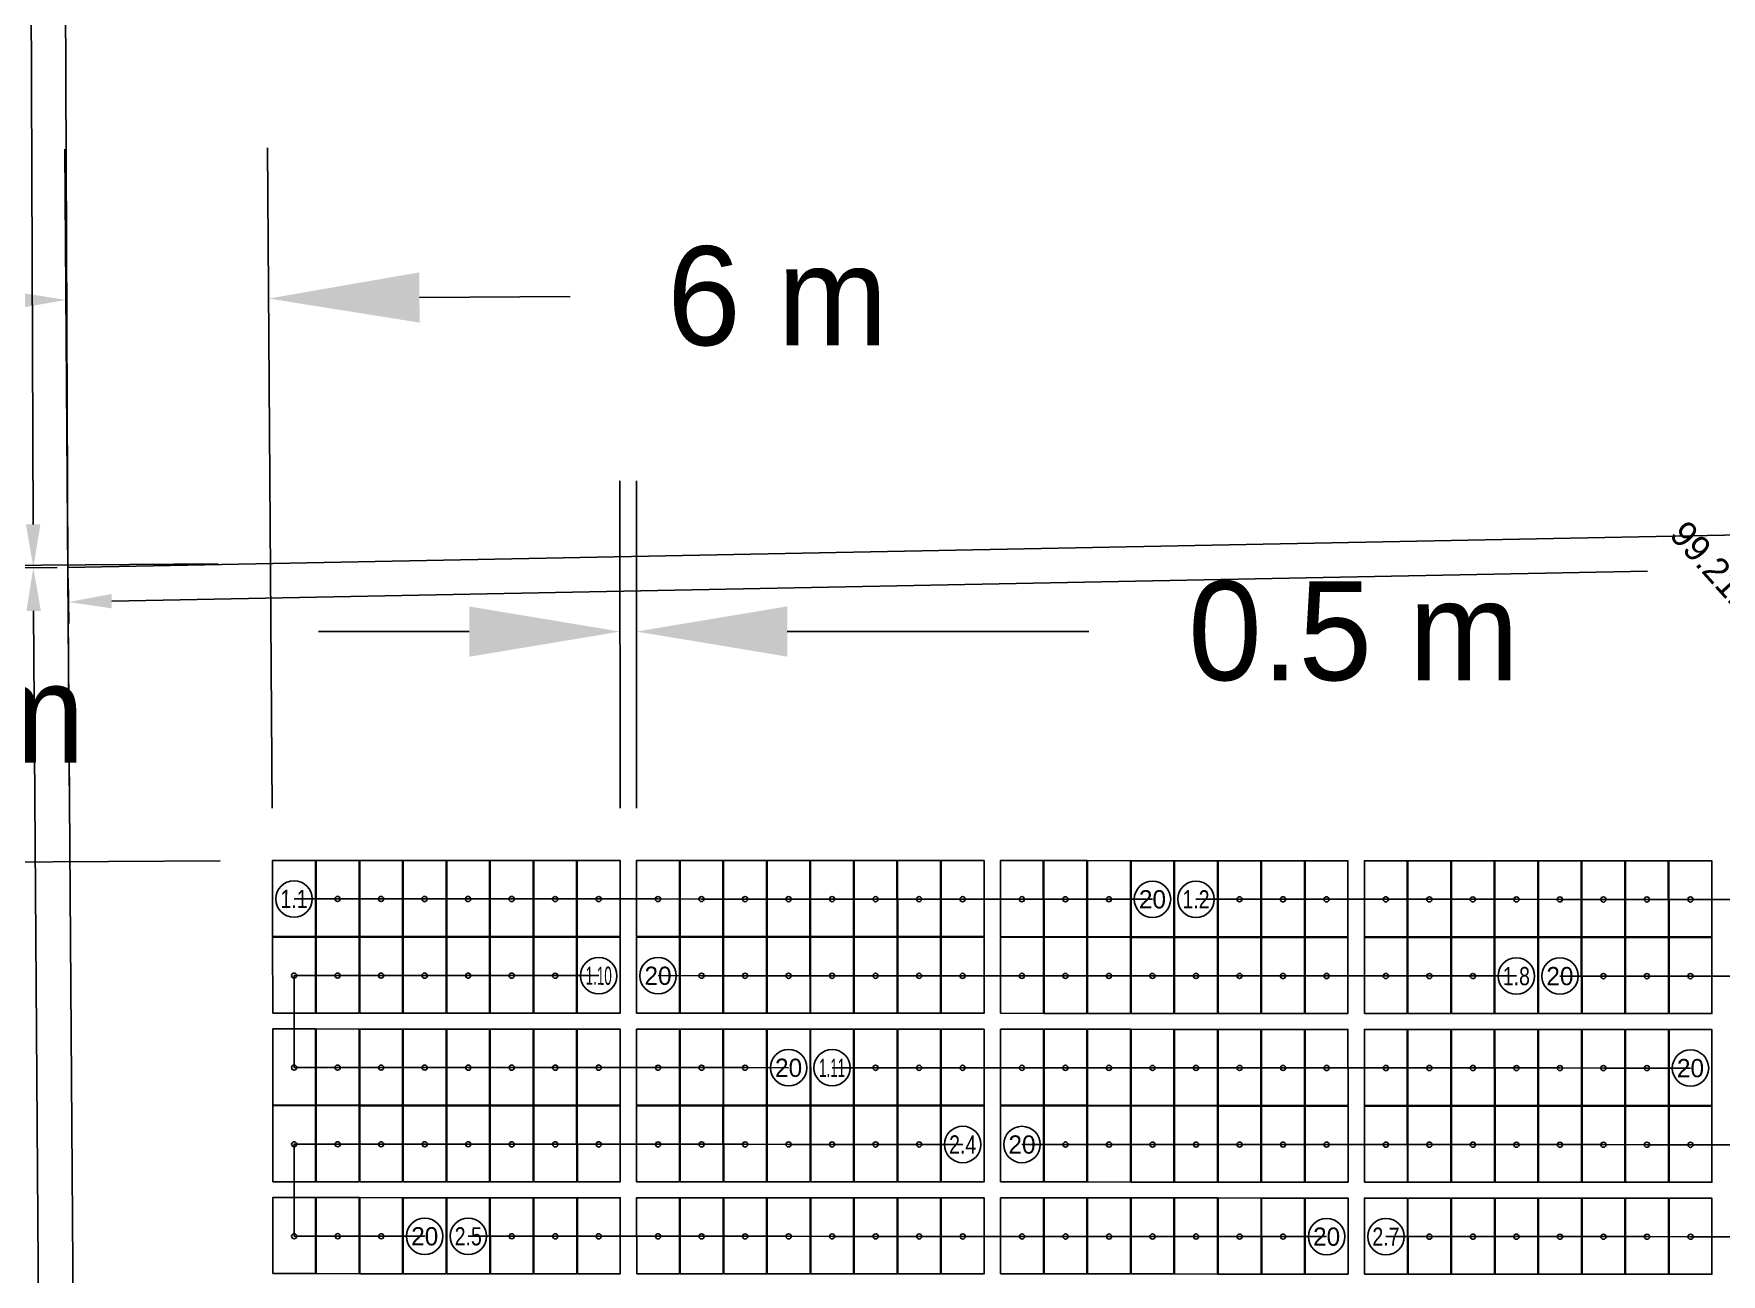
# Model space of a CAD drawing. Header units: millimetres. Extents: x 100467534408 to 100467536215, y 22466358354 to 22466358689.
# Drawn here: x 100467534464.1 to 100467534515.3, y 22466358558 to 22466358595.7 of the extents above; entities that cross this region are included whole.
import ezdxf
from ezdxf.enums import TextEntityAlignment as Align

# ---------------------------------------------------------------- set-up
doc = ezdxf.new("R2010")
doc.units = ezdxf.units.MM
doc.header["$LTSCALE"] = 25.4
doc.layers.get('Defpoints').update_dxf_attribs({"linetype": 'CONTINUOUS'})
for name, color, linetype, true_color in [('building', 7, 'CONTINUOUS', 0xffffff), ('component', 7, 'CONTINUOUS', 0xffffff), ('strings', 7, 'CONTINUOUS', 0xffffff)]:
    doc.layers.add(name, color=color, linetype=linetype, true_color=true_color)
doc.layers.add('COTA PASILLOS', color=1, linetype='CONTINUOUS')
doc.layers.add('Default', color=7, linetype='CONTINUOUS')
doc.dimstyles.get("Standard").update_dxf_attribs({"dimtxt": 63.5, "dimasz": 4.572, "dimexe": 4.572, "dimexo": 1.5875, "dimgap": 2.286, "dimtad": 0, "dimtih": 1, "dimtoh": 1, "dimdec": 4, "dimzin": 0, "dimdsep": 46, "dimtxsty": 'Standard', "dimcen": 2.286, "dimadec": 0, "dimazin": 0, "dimtfac": 1, "dimtdec": 4, "dimtofl": 0, "dimtmove": 0, "dimatfit": 3, "dimfxl": 25.4, "dimtolj": 1, "dimtzin": 0, "dimarcsym": 0})

# ---------------------------------------------------------------- blocks, each defined once
blk = doc.blocks.new('AUDIT_I_250328083542-62')
at = {"layer": 'Default', "transparency": 16777216}
for p, q in [((-47.297, -72.906), (-49.04, -74.869)), ((-13.693, -104.576), (-46.34, -75.594)), ((24.936, -138.869), (-7.711, -109.887)), ((27.718, -139.501), (25.976, -141.464))]:
    blk.add_line(p, q, dxfattribs=at)
for points in [[(-48.21, -73.934), (-46.063, -75.282), (-46.617, -75.906)], [(26.806, -140.529), (24.659, -139.181), (25.213, -138.558)]]:
    blk.add_solid(points, dxfattribs=at)
at = {"layer": 'Defpoints', "transparency": 16777216}
for p in [(-46.882, -72.439), (28.133, -139.033)]:
    blk.add_point(p, dxfattribs=at)
at = {"layer": 'Default', "transparency": 16777216}
blk.add_text('52.1m', height=1.5, dxfattribs=at).set_placement((-10.702, -107.232), align=Align.MIDDLE_CENTER)
blk = doc.blocks.new('AUDIT_I_250328083542-63')
at = {"layer": 'Default', "transparency": 16777216}
for p, q in [((-130.037, 1.004), (-131.786, -0.954)), ((-92.567, -34.311), (-129.088, -1.687)), ((-50.079, -72.265), (-86.6, -39.641)), ((-47.298, -72.905), (-49.047, -74.862))]:
    blk.add_line(p, q, dxfattribs=at)
for points in [[(-130.953, -0.022), (-128.811, -1.376), (-129.366, -1.998)], [(-48.214, -73.93), (-50.356, -72.576), (-49.801, -71.954)]]:
    blk.add_solid(points, dxfattribs=at)
at = {"layer": 'Defpoints', "transparency": 16777216}
for p in [(-129.62, 1.47), (-46.882, -72.439)]:
    blk.add_point(p, dxfattribs=at)
at = {"layer": 'Default', "transparency": 16777216}
blk.add_text('57.62m', height=1.5, dxfattribs=at).set_placement((-89.584, -36.976), align=Align.MIDDLE_CENTER)
blk = doc.blocks.new('AUDIT_I_250328083542-65')
at = {"layer": 'Default', "transparency": 16777216}
for p, q in [((78.595, 71.551), (80.58, 69.833)), ((77.998, 68.761), (19.75, 1.476)), ((14.514, -4.573), (-43.734, -71.858)), ((-46.409, -72.848), (-44.425, -74.566))]:
    blk.add_line(p, q, dxfattribs=at)
for points in [[(79.635, 70.651), (78.313, 68.488), (77.683, 69.033)], [(-45.37, -73.748), (-44.049, -71.585), (-43.418, -72.13)]]:
    blk.add_solid(points, dxfattribs=at)
at = {"layer": 'Defpoints', "transparency": 16777216}
for p in [(78.122, 71.96), (-46.882, -72.439)]:
    blk.add_point(p, dxfattribs=at)
at = {"layer": 'Default', "transparency": 16777216}
blk.add_text('99.21m', height=1.5, dxfattribs=at).set_placement((17.132, -1.549), align=Align.MIDDLE_CENTER)
blk = doc.blocks.new('component')
at = {"layer": 'component', "color": 253, "true_color": 0xa5a5a5}
for points in [[(25.5091, -14.4614), (27.1884, -12.5977), (23.8813, -9.6222), (22.2022, -11.4859)], [(23.8043, -16.3535), (25.4833, -14.4899), (22.1764, -11.5143), (20.4974, -13.378)], [(28.844, -17.4619), (30.523, -15.5983), (27.2161, -12.6228), (25.5369, -14.4864)], [(22.0994, -18.2456), (23.7785, -16.3822), (20.4716, -13.4067), (18.7925, -15.2701)], [(27.1389, -19.3541), (28.8182, -17.4904), (25.5111, -14.5149), (23.832, -16.3785)], [(20.3946, -20.138), (22.0736, -18.2743), (18.7667, -15.2988), (17.0875, -17.1624)], [(25.434, -21.2462), (27.1131, -19.3825), (23.8062, -16.407), (22.1271, -18.2707)], [(32.8443, -21.0614), (34.5236, -19.1978), (31.2165, -16.2223), (29.5374, -18.0859)], [(18.6895, -22.0301), (20.3687, -20.1665), (17.0617, -17.1909), (15.3826, -19.0546)], [(23.7292, -23.1383), (25.4082, -21.2749), (22.1013, -18.2993), (20.4223, -20.1628)], [(31.1394, -22.9535), (32.8187, -21.0901), (29.5116, -18.1146), (27.8326, -19.978)], [(16.9846, -23.9222), (18.6639, -22.0588), (15.3568, -19.0833), (13.6777, -20.9467)], [(36.1791, -24.062), (37.8582, -22.1983), (34.5513, -19.2228), (32.872, -21.0864)], [(22.0243, -25.0306), (23.7034, -23.167), (20.3965, -20.1915), (18.7172, -22.0551)], [(29.4346, -24.8459), (31.1136, -22.9822), (27.8068, -20.0067), (26.1277, -21.8704)], [(15.2798, -25.8144), (16.9588, -23.9509), (13.6519, -20.9754), (11.9729, -22.8388)], [(34.4741, -25.9541), (36.1533, -24.0904), (32.8464, -21.1149), (31.1672, -22.9786)], [(20.3193, -26.9228), (21.9985, -25.0591), (18.6916, -22.0836), (17.0124, -23.9473)], [(27.7297, -26.738), (29.4088, -24.8744), (26.1019, -21.8988), (24.4226, -23.7625)], [(13.5749, -27.7067), (15.254, -25.843), (11.9471, -22.8675), (10.2678, -24.7312)], [(32.7692, -27.8462), (34.4485, -25.9828), (31.1414, -23.0072), (29.4623, -24.8707)], [(40.1795, -27.6615), (41.8587, -25.798), (38.5518, -22.8225), (36.8726, -24.6859)], [(18.6144, -28.8149), (20.2936, -26.9514), (16.9866, -23.9759), (15.3075, -25.8394)], [(26.0249, -28.6301), (27.7039, -26.7665), (24.397, -23.791), (22.7178, -25.6546)], [(11.2513, -30.2853), (12.9305, -28.4217), (9.6237, -25.4462), (7.9444, -27.3098)], [(31.0643, -29.7385), (32.7434, -27.8749), (29.4365, -24.8994), (27.7575, -26.763)], [(38.4746, -29.5536), (40.1539, -27.6901), (36.8468, -24.7146), (35.1677, -26.5781)], [(16.9095, -30.7072), (18.5886, -28.8436), (15.2817, -25.8681), (13.6026, -27.7315)], [(24.3198, -30.5223), (25.9991, -28.6588), (22.692, -25.6833), (21.0129, -27.5467)], [(36.7698, -31.4459), (38.4488, -29.5823), (35.1419, -26.6067), (33.4629, -28.4704)], [(9.5464, -32.1775), (11.2257, -30.314), (7.9186, -27.3385), (6.2395, -29.2019)], [(22.6149, -32.4146), (24.294, -30.5509), (20.9871, -27.5754), (19.308, -29.4391)], [(29.3595, -31.6307), (31.0385, -29.767), (27.7316, -26.7915), (26.0526, -28.6552)], [(14.5861, -33.2859), (16.2652, -31.4222), (12.9583, -28.4467), (11.2792, -30.3104)], [(35.0649, -33.338), (36.744, -31.4744), (33.4371, -28.4989), (31.758, -30.3625)], [(7.8416, -34.0696), (9.5206, -32.2061), (6.2137, -29.2306), (4.5347, -31.0941)], [(20.9101, -34.3067), (22.5891, -32.4431), (19.2822, -29.4676), (17.6032, -31.3312)], [(27.6546, -33.5228), (29.3337, -31.6592), (26.0268, -28.6836), (24.3475, -30.5473)], [(12.8812, -35.178), (14.5603, -33.3144), (11.2534, -30.3388), (9.5742, -32.2025)], [(25.9496, -35.4149), (27.6288, -33.5515), (24.3219, -30.576), (22.6427, -32.4394)], [(33.36, -35.2302), (35.0391, -33.3667), (31.7322, -30.3912), (30.0529, -32.2546)], [(6.1367, -35.9619), (7.8158, -34.0983), (4.5089, -31.1228), (2.8298, -32.9864)], [(11.1762, -37.0701), (12.8554, -35.2067), (9.5486, -32.2312), (7.8693, -34.0946)], [(18.5867, -36.8854), (20.2657, -35.0217), (16.9588, -32.0462), (15.2796, -33.9099)], [(24.2447, -37.3073), (25.9239, -35.4436), (22.6169, -32.4681), (20.9378, -34.3317)], [(31.655, -37.1225), (33.3342, -35.2588), (30.0273, -32.2833), (28.3481, -34.147)], [(4.4318, -37.8541), (6.1109, -35.9904), (2.804, -33.0149), (1.1248, -34.8785)], [(9.4713, -38.9623), (11.1506, -37.0988), (7.8435, -34.1233), (6.1644, -35.9868)], [(16.8816, -38.7775), (18.5609, -36.9141), (15.254, -33.9385), (13.5747, -35.802)], [(29.9501, -39.0146), (31.6294, -37.151), (28.3223, -34.1755), (26.6432, -36.0391)], [(2.727, -39.7462), (4.406, -37.8827), (1.0991, -34.9072), (-0.5801, -36.7707)], [(21.9213, -39.8859), (23.6003, -38.0223), (20.2934, -35.0467), (18.6144, -36.9104)], [(7.7665, -40.8546), (9.4455, -38.9909), (6.1386, -36.0154), (4.4596, -37.8791)], [(15.1767, -40.6698), (16.856, -38.8062), (13.5489, -35.8307), (11.8698, -37.6943)], [(28.2452, -40.9068), (29.9243, -39.0431), (26.6174, -36.0676), (24.9384, -37.9312)], [(1.0219, -41.6385), (2.7012, -39.7749), (-0.6059, -36.7993), (-2.285, -38.663)], [(20.2164, -41.778), (21.8955, -39.9144), (18.5886, -36.9389), (16.9093, -38.8025)], [(6.0616, -42.7467), (7.7407, -40.8831), (4.4338, -37.9076), (2.7547, -39.7712)], [(13.4719, -42.562), (15.1509, -40.6983), (11.844, -37.7228), (10.165, -39.5864)], [(-0.6829, -43.5306), (0.9961, -41.667), (-2.3108, -38.6915), (-3.9898, -40.5551)], [(18.5116, -43.6702), (20.1906, -41.8067), (16.8837, -38.8312), (15.2045, -40.6947)], [(25.9218, -43.4854), (27.6009, -41.622), (24.294, -38.6464), (22.6149, -40.5099)], [(4.3567, -44.6389), (6.0358, -42.7754), (2.7289, -39.7999), (1.0497, -41.6633)], [(11.767, -44.4541), (13.4461, -42.5906), (10.1392, -39.6151), (8.4601, -41.4786)], [(-3.0064, -46.1093), (-1.3273, -44.2457), (-4.6342, -41.2701), (-6.3133, -43.1338)], [(16.8065, -45.5625), (18.4857, -43.6989), (15.1787, -40.7233), (13.4996, -42.587)], [(24.217, -45.3777), (25.896, -43.5141), (22.5891, -40.5386), (20.9099, -42.4022)], [(2.6517, -46.531), (4.3309, -44.6675), (1.024, -41.692), (-0.6552, -43.5557)], [(10.0621, -46.3462), (11.7412, -44.4828), (8.4343, -41.5072), (6.7551, -43.3707)], [(22.5119, -47.2699), (24.1912, -45.4062), (20.8843, -42.4307), (19.205, -44.2943)], [(-4.7112, -48.0014), (-3.0322, -46.138), (-6.3391, -43.1625), (-8.0183, -45.0259)], [(8.3571, -48.2385), (10.0363, -46.3749), (6.7294, -43.3994), (5.0502, -45.263)], [(15.1016, -47.4546), (16.7809, -45.591), (13.4738, -42.6155), (11.7947, -44.4791)], [(0.3283, -49.1098), (2.0075, -47.2462), (-1.2996, -44.2707), (-2.9786, -46.1343)], [(20.807, -49.162), (22.4863, -47.2983), (19.1792, -44.3228), (17.5002, -46.1865)], [(-6.4163, -49.8937), (-4.737, -48.0301), (-8.0439, -45.0546), (-9.7232, -46.918)], [(6.6522, -50.1307), (8.3315, -48.267), (5.0244, -45.2915), (3.3453, -47.1552)], [(13.3968, -49.3468), (15.0758, -47.4833), (11.7689, -44.5076), (10.0899, -46.3712)], [(-1.3766, -51.002), (0.3025, -49.1383), (-3.0044, -46.1628), (-4.6835, -48.0264)], [(11.6919, -51.2389), (13.371, -49.3754), (10.0641, -46.3999), (8.385, -48.2634)], [(19.1022, -51.0541), (20.7812, -49.1907), (17.4743, -46.2151), (15.7953, -48.0786)], [(-8.1211, -51.7859), (-6.4419, -49.9222), (-9.749, -46.9467), (-11.428, -48.8104)], [(-3.0815, -52.8941), (-1.4024, -51.0306), (-4.7093, -48.0551), (-6.3884, -49.9186)], [(4.3288, -52.7093), (6.0079, -50.8457), (2.701, -47.8704), (1.0219, -49.7338)], [(9.987, -53.1312), (11.6661, -51.2676), (8.3592, -48.2921), (6.68, -50.1557)], [(17.3973, -52.9464), (19.0764, -51.0828), (15.7695, -48.1073), (14.0904, -49.9709)], [(-9.826, -53.678), (-8.1469, -51.8144), (-11.4538, -48.8388), (-13.1329, -50.7025)], [(-4.7863, -54.7862), (-3.1073, -52.9228), (-6.4142, -49.9473), (-8.0934, -51.8107)], [(2.6239, -54.6015), (4.303, -52.738), (0.9961, -49.7625), (-0.6829, -51.6259)], [(15.6925, -54.8386), (17.3715, -52.9749), (14.0646, -49.9994), (12.3854, -51.8631)], [(-11.5309, -55.5701), (-9.8518, -53.7067), (-13.1587, -50.7312), (-14.8378, -52.5946)], [(7.6634, -55.7099), (9.3427, -53.8462), (6.0356, -50.8707), (4.3565, -52.7344)], [(-6.4914, -56.6786), (-4.8121, -54.8149), (-8.1192, -51.8394), (-9.7983, -53.703)], [(0.9191, -56.4938), (2.5981, -54.6301), (-0.7087, -51.6546), (-2.388, -53.5183)], [(13.9874, -56.7307), (15.6666, -54.8673), (12.3598, -51.8917), (10.6805, -53.7552)], [(-13.2357, -57.4625), (-11.5567, -55.5988), (-14.8636, -52.6233), (-16.5428, -54.4869)], [(5.9586, -57.602), (7.6378, -55.7384), (4.3307, -52.7628), (2.6517, -54.6265)], [(-8.1962, -58.5707), (-6.517, -56.707), (-9.8241, -53.7315), (-11.5031, -55.5952)], [(-0.786, -58.3859), (0.8933, -56.5223), (-2.4136, -53.5467), (-4.0929, -55.4104)], [(-14.9408, -59.3546), (-13.2615, -57.4909), (-16.5684, -54.5154), (-18.2477, -56.3791)], [(4.2537, -59.4941), (5.9328, -57.6307), (2.6259, -54.6552), (0.9468, -56.5186)], [(11.664, -59.3094), (13.3432, -57.4459), (10.0361, -54.4704), (8.3571, -56.3338)], [(-9.9011, -60.4628), (-8.2221, -58.5994), (-11.5289, -55.6238), (-13.208, -57.4873)], [(-2.4908, -60.278), (-0.8116, -58.4146), (-4.1187, -55.4391), (-5.7977, -57.3025)], [(-17.2642, -61.9332), (-15.585, -60.0696), (-18.892, -57.0941), (-20.5711, -58.9577)], [(2.5488, -61.3865), (4.2279, -59.5228), (0.921, -56.5473), (-0.758, -58.4109)], [(9.9591, -61.2017), (11.6382, -59.338), (8.3313, -56.3625), (6.6522, -58.2262)], [(-11.606, -62.3551), (-9.9269, -60.4915), (-13.2338, -57.516), (-14.9129, -59.3796)], [(-4.1957, -62.1702), (-2.5166, -60.3067), (-5.8235, -57.3312), (-7.5026, -59.1947)], [(8.2543, -63.0938), (9.9333, -61.2302), (6.6264, -58.2547), (4.9474, -60.1183)], [(-18.9691, -63.8254), (-17.29, -61.9619), (-20.5969, -58.9864), (-22.276, -60.8499)], [(-5.9006, -64.0625), (-4.2215, -62.1988), (-7.5284, -59.2233), (-9.2075, -61.087)], [(0.844, -63.2786), (2.523, -61.4149), (-0.7839, -58.4394), (-2.4631, -60.3031)], [(-13.9294, -64.9338), (-12.2503, -63.0701), (-15.5572, -60.0946), (-17.2365, -61.9583)], [(6.5494, -64.9859), (8.2285, -63.1223), (4.9216, -60.147), (3.2423, -62.0104)], [(-20.6739, -65.7177), (-18.9949, -63.8541), (-22.3018, -60.8785), (-23.9808, -62.742)], [(-7.6054, -65.9546), (-5.9264, -64.091), (-9.2333, -61.1155), (-10.9125, -62.9791)], [(-0.8611, -65.1707), (0.8182, -63.3073), (-2.4889, -60.3317), (-4.168, -62.1952)], [(-15.6344, -66.8259), (-13.9552, -64.9623), (-17.2623, -61.9868), (-18.9413, -63.8504)], [(-2.5659, -67.0628), (-0.8867, -65.1994), (-4.1938, -62.2239), (-5.8728, -64.0873)], [(4.8443, -66.8781), (6.5236, -65.0146), (3.2165, -62.0391), (1.5374, -63.9026)], [(-22.3788, -67.6098), (-20.6997, -65.7462), (-24.0066, -62.7707), (-25.6859, -64.6343)], [(-17.3393, -68.7181), (-15.6601, -66.8546), (-18.9671, -63.8791), (-20.6462, -65.7425)], [(-9.929, -68.5333), (-8.2498, -66.6698), (-11.5567, -63.6941), (-13.2359, -65.5578)], [(-4.2708, -68.9552), (-2.5917, -67.0915), (-5.8986, -64.116), (-7.5777, -65.9796)], [(3.1395, -68.7704), (4.8187, -66.9068), (1.5116, -63.9312), (-0.1674, -65.7949)], [(-24.0839, -69.502), (-22.4046, -67.6383), (-25.7115, -64.6628), (-27.3907, -66.5264)], [(-19.0442, -70.6102), (-17.3651, -68.7467), (-20.672, -65.7712), (-22.3511, -67.6347)], [(-11.6339, -70.4254), (-9.9546, -68.562), (-13.2617, -65.5864), (-14.9408, -67.4499)], [(1.4346, -70.6625), (3.1137, -68.7989), (-0.1932, -65.8234), (-1.8723, -67.687)], [(-25.7887, -71.3941), (-24.1095, -69.5306), (-27.4166, -66.5551), (-29.0956, -68.4186)], [(-6.5942, -71.5338), (-4.9152, -69.6702), (-8.2221, -66.6947), (-9.9013, -68.5583)], [(-20.749, -72.5025), (-19.07, -70.6389), (-22.3769, -67.6633), (-24.0559, -69.527)], [(-13.3388, -72.3177), (-11.6597, -70.4541), (-14.9666, -67.4786), (-16.6457, -69.3422)], [(-0.2703, -72.5547), (1.4088, -70.6912), (-1.8981, -67.7157), (-3.5771, -69.5791)], [(-27.4936, -73.2864), (-25.8145, -71.4228), (-29.1214, -68.4473), (-30.8005, -70.3109)], [(-8.2991, -73.426), (-6.62, -71.5623), (-9.9269, -68.587), (-11.6062, -70.4504)], [(-22.4539, -74.3946), (-20.7748, -72.531), (-24.0817, -69.5555), (-25.761, -71.4191)], [(-15.0436, -74.2099), (-13.3646, -72.3462), (-16.6715, -69.3707), (-18.3505, -71.2343)], [(-29.1984, -75.1785), (-27.5194, -73.3149), (-30.8263, -70.3394), (-32.5053, -72.203)], [(-10.0041, -75.3181), (-8.3249, -73.4546), (-11.632, -70.4791), (-13.311, -72.3426)], [(-2.5937, -75.1333), (-0.9146, -73.2699), (-4.2215, -70.2943), (-5.9008, -72.1578)], [(-24.159, -76.2868), (-22.4797, -74.4233), (-25.7866, -71.4478), (-27.4658, -73.3112)], [(-16.7485, -76.102), (-15.0694, -74.2385), (-18.3763, -71.263), (-20.0556, -73.1265)], [(-11.709, -77.2104), (-10.0298, -75.3468), (-13.3368, -72.3712), (-15.0159, -74.2349)], [(-4.2987, -77.0256), (-2.6195, -75.162), (-5.9266, -72.1865), (-7.6056, -74.0501)], [(-25.8638, -78.1791), (-24.1846, -76.3154), (-27.4917, -73.3399), (-29.1707, -75.2036)], [(-18.4535, -77.9943), (-16.7743, -76.1307), (-20.0814, -73.1552), (-21.7604, -75.0186)], [(-20.1584, -79.8865), (-18.4792, -78.0228), (-21.7862, -75.0473), (-23.4653, -76.9109)], [(-13.4139, -79.1025), (-11.7348, -77.2389), (-15.0417, -74.2634), (-16.7208, -76.127)], [(-6.0036, -78.9178), (-4.3243, -77.0541), (-7.6314, -74.0786), (-9.3105, -75.9422)], [(-7.7085, -80.8099), (-6.0294, -78.9465), (-9.3363, -75.9709), (-11.0153, -77.8344)], [(-21.8633, -81.7786), (-20.1842, -79.9149), (-23.4911, -76.9394), (-25.1702, -78.8031)], [(-15.1187, -80.9947), (-13.4397, -79.1312), (-16.7466, -76.1557), (-18.4258, -78.0192)], [(-9.4133, -82.702), (-7.7343, -80.8386), (-11.0412, -77.8631), (-12.7202, -79.7265)], [(-16.8236, -82.8868), (-15.1445, -81.0233), (-18.4514, -78.0478), (-20.1307, -79.9113)], [(-18.5286, -84.7791), (-16.8494, -82.9155), (-20.1565, -79.94), (-21.8355, -81.8036)], [(-11.1182, -84.5944), (-9.4391, -82.7307), (-12.746, -79.7552), (-14.4253, -81.6188)], [(-12.8232, -86.4865), (-11.144, -84.6228), (-14.4511, -81.6473), (-16.1301, -83.511)], [(-14.5281, -88.3786), (-12.8489, -86.5152), (-16.1559, -83.5396), (-17.835, -85.4031)]]:
    blk.add_lwpolyline(points, close=True, dxfattribs=at)
blk = doc.blocks.new('left-string')
at = {"layer": 'Default', "color": 132, "true_color": 0x0fc6c2}
for centre in [(24.7198, -12.064), (23.015, -13.9562), (21.3101, -15.8484), (28.0547, -15.0646), (19.6053, -17.7406), (26.3496, -16.9567), (24.6447, -18.8488), (17.9002, -19.6328), (30.3501, -20.5563), (16.1953, -21.525), (28.6453, -22.4485), (14.4905, -23.4171), (19.53, -24.5254), (26.9404, -24.3407), (12.7856, -25.3093), (17.8251, -26.4177), (25.2356, -26.2328), (10.4621, -27.888), (16.1202, -28.3099), (23.5305, -28.125), (8.7571, -29.7802), (21.8256, -30.0172), (7.0523, -31.6724), (13.7968, -30.8885), (20.1208, -31.9094), (12.0919, -32.7807), (10.387, -34.6729), (17.7974, -34.488), (8.682, -36.565), (16.0924, -36.3803), (1.9377, -37.3489), (6.9772, -38.4573), (14.3874, -38.2725), (0.2326, -39.2412), (5.2723, -40.3494), (12.6826, -40.1646), (-1.4722, -41.1333), (3.5674, -42.2416), (10.9777, -42.0568), (-3.7956, -43.712), (1.8625, -44.1337), (9.2728, -43.949), (-5.5005, -45.6042), (7.5679, -45.8412), (-7.2055, -47.4964), (-0.461, -46.7125), (5.8629, -47.7333), (-8.9104, -49.3885), (-2.1659, -48.6046), (-3.8708, -50.4969), (3.5395, -50.3121), (-10.6153, -51.2807), (-5.5756, -52.389), (1.8346, -52.2042), (-12.3202, -53.1729), (-7.2807, -54.2812), (0.1298, -54.0964), (-14.025, -55.0651), (-8.9856, -56.1733), (-15.73, -56.9572), (-10.6904, -58.0656), (-18.0535, -59.5359), (-4.985, -59.7729), (-19.7584, -61.4281), (-6.6899, -61.6652), (-21.4632, -63.3204), (-8.3947, -63.5573), (-23.1681, -65.2125), (-16.4237, -64.4286), (-18.1286, -66.3208), (-10.7182, -66.1359), (-24.8731, -67.1046), (-19.8335, -68.2129), (-12.4232, -68.0282), (-26.578, -68.9968), (-21.5383, -70.1052), (-14.1281, -69.9204), (-28.2829, -70.8891), (-23.2432, -71.9973), (-15.8329, -71.8125), (-24.9482, -73.8895), (-17.5378, -73.7048), (-26.6531, -75.7817), (-19.2428, -75.597), (-20.9477, -77.4891), (-22.6526, -79.3813)]:
    blk.add_circle(centre, 0.15, dxfattribs=at)
at = {"layer": 'Default', "color": 200, "true_color": 0xb62bf7}
for centre in [(35.3898, -21.6646), (33.6849, -23.5567), (31.9799, -25.449), (39.3903, -25.2642), (30.2751, -27.3412), (37.6853, -27.1563), (28.5702, -29.2333), (35.9805, -29.0486), (26.8653, -31.1255), (34.2756, -30.9407), (25.1604, -33.0177), (32.5707, -32.8329), (23.4554, -34.9099), (30.8658, -34.7251), (29.1608, -36.6173), (21.132, -37.4886), (19.4271, -39.3807), (17.7223, -41.2729), (16.0172, -43.1652), (23.4277, -42.9804), (14.3123, -45.0573), (21.7227, -44.8725), (12.6075, -46.9494), (20.0177, -46.7646), (10.9026, -48.8416), (18.3129, -48.6569), (16.608, -50.5491), (14.9032, -52.4412), (13.1982, -54.3335), (5.1693, -55.2047), (3.4644, -57.0969), (10.8747, -56.9121), (1.7595, -58.9891), (9.1698, -58.8043), (0.0547, -60.8812), (7.465, -60.6965), (-1.6504, -62.7735), (5.7601, -62.5887), (-3.3552, -64.6656), (4.055, -64.4808), (-5.0601, -66.5578), (2.3502, -66.3731), (0.6453, -68.2652), (-7.3835, -69.1365), (-1.0596, -70.1574), (-9.0884, -71.0287), (-10.7934, -72.9208), (-3.383, -72.7361), (-12.4983, -74.8131), (-5.088, -74.6283), (-14.2032, -76.7052), (-6.7929, -76.5204), (-15.908, -78.5974), (-17.6129, -80.4896), (-19.3179, -82.3818), (-11.9075, -82.197), (-13.6125, -84.0891), (-15.3174, -85.9814)]:
    blk.add_circle(centre, 0.15, dxfattribs=at)
at = {"layer": 'strings', "color": 132, "true_color": 0x0fc6c2, "flags": 128}
for points in [[(30.3746, -12.4827), (28.0511, -15.0614), (28.0511, -15.0614), (26.3461, -16.9535), (26.3461, -16.9535), (24.6412, -18.8457), (24.6412, -18.8457), (22.9364, -20.7379)], [(5.3439, -33.5614), (7.0487, -31.6692), (7.0487, -31.6692), (8.7536, -29.777), (8.7536, -29.777), (10.4586, -27.8848), (10.4586, -27.8848), (12.7821, -25.3062), (12.7821, -25.3062), (14.4869, -23.4139), (14.4869, -23.4139), (16.1918, -21.5218), (16.1918, -21.5218), (17.8967, -19.6296), (17.8967, -19.6296), (19.6017, -17.7374), (19.6017, -17.7374), (21.3066, -15.8452), (21.3066, -15.8452), (23.0115, -13.953), (23.0115, -13.953), (24.7163, -12.0609), (24.7163, -12.0609), (27.0398, -9.4822)], [(-1.5787, -55.9854), (0.1263, -54.0933), (0.1263, -54.0933), (1.8311, -52.201), (1.8311, -52.201), (3.536, -50.3089), (3.536, -50.3089), (5.8594, -47.7302), (5.8594, -47.7302), (7.5644, -45.838), (7.5644, -45.838), (9.2693, -43.9458), (9.2693, -43.9458), (10.9742, -42.0537), (10.9742, -42.0537), (12.6791, -40.1614), (12.6791, -40.1614), (14.3839, -38.2693), (14.3839, -38.2693), (16.0889, -36.3771), (16.0889, -36.3771), (17.7938, -34.4849), (17.7938, -34.4849), (20.1173, -31.9062), (20.1173, -31.9062), (21.8221, -30.0141), (21.8221, -30.0141), (23.527, -28.1218), (23.527, -28.1218), (25.232, -26.2296), (25.232, -26.2296), (26.9369, -24.3375), (26.9369, -24.3375), (28.6418, -22.4454), (28.6418, -22.4454), (30.3466, -20.5531), (30.3466, -20.5531), (32.0515, -18.6609)], [(21.2315, -22.6301), (19.5265, -24.5223), (19.5265, -24.5223), (17.8216, -26.4145), (17.8216, -26.4145), (16.1167, -28.3067), (16.1167, -28.3067), (13.7933, -30.8854), (13.7933, -30.8854), (12.0884, -32.7775), (12.0884, -32.7775), (10.3835, -34.6697), (10.3835, -34.6697), (8.6785, -36.5619), (8.6785, -36.5619), (6.9737, -38.4541), (6.9737, -38.4541), (5.2688, -40.3462), (5.2688, -40.3462), (3.5639, -42.2384), (3.5639, -42.2384), (1.859, -44.1306), (1.859, -44.1306), (-0.4645, -46.7093), (-0.4645, -46.7093), (-2.1694, -48.6015), (-2.1694, -48.6015), (-3.8743, -50.4937), (-3.8743, -50.4937), (-5.5791, -52.3858), (-5.5791, -52.3858), (-7.2842, -54.278), (-7.2842, -54.278), (-8.9891, -56.1702), (-8.9891, -56.1702), (-10.6939, -58.0624), (-10.6939, -58.0624), (-12.3988, -59.9546)], [(-29.9913, -72.778), (-28.2864, -70.8859), (-28.2864, -70.8859), (-26.5815, -68.9937), (-26.5815, -68.9937), (-24.8766, -67.1014), (-24.8766, -67.1014), (-23.1716, -65.2093), (-23.1716, -65.2093), (-21.4667, -63.3172), (-21.4667, -63.3172), (-19.7619, -61.425), (-19.7619, -61.425), (-18.057, -59.5327), (-18.057, -59.5327), (-15.7335, -56.9541), (-15.7335, -56.9541), (-14.0286, -55.0619), (-14.0286, -55.0619), (-12.3237, -53.1697), (-12.3237, -53.1697), (-10.6188, -51.2775), (-10.6188, -51.2775), (-8.914, -49.3854), (-8.914, -49.3854), (-7.209, -47.4932), (-7.209, -47.4932), (-5.504, -45.601), (-5.504, -45.601), (-3.7992, -43.7088), (-3.7992, -43.7088), (-1.4758, -41.1301), (-1.4758, -41.1301), (0.2291, -39.238), (0.2291, -39.238), (1.9342, -37.3458), (1.9342, -37.3458), (3.639, -35.4535)], [(-14.7222, -62.5333), (-16.4273, -64.4254), (-16.4273, -64.4254), (-18.1321, -66.3176), (-18.1321, -66.3176), (-19.837, -68.2098), (-19.837, -68.2098), (-21.5419, -70.102), (-21.5419, -70.102), (-23.2467, -71.9941), (-23.2467, -71.9941), (-24.9517, -73.8863), (-24.9517, -73.8863), (-26.6566, -75.7786), (-26.6566, -75.7786), (-22.6561, -79.3781), (-22.6561, -79.3781), (-20.9512, -77.4859), (-20.9512, -77.4859), (-19.2464, -75.5938), (-19.2464, -75.5938), (-17.5413, -73.7016), (-17.5413, -73.7016), (-15.8364, -71.8094), (-15.8364, -71.8094), (-14.1316, -69.9172), (-14.1316, -69.9172), (-12.4267, -68.025), (-12.4267, -68.025), (-10.7218, -66.1328), (-10.7218, -66.1328), (-8.3982, -63.5541), (-8.3982, -63.5541), (-6.6934, -61.662), (-6.6934, -61.662), (-4.9885, -59.7698), (-4.9885, -59.7698), (-3.2837, -57.8776)]]:
    blk.add_lwpolyline(points, dxfattribs=at)
at = {"layer": 'strings', "color": 200, "true_color": 0xb62bf7, "flags": 128}
for points in [[(27.4524, -38.5062), (29.1573, -36.6141), (29.1573, -36.6141), (30.8623, -34.722), (30.8623, -34.722), (32.5672, -32.8297), (32.5672, -32.8297), (34.2721, -30.9375), (34.2721, -30.9375), (35.9769, -29.0454), (35.9769, -29.0454), (37.6818, -27.1532), (37.6818, -27.1532), (39.3868, -25.261), (39.3868, -25.261), (41.7103, -22.6823)], [(37.7097, -19.0828), (35.3863, -21.6614), (35.3863, -21.6614), (33.6814, -23.5536), (33.6814, -23.5536), (31.9764, -25.4458), (31.9764, -25.4458), (30.2715, -27.338), (30.2715, -27.338), (28.5667, -29.2302), (28.5667, -29.2302), (26.8618, -31.1223), (26.8618, -31.1223), (25.1568, -33.0145), (25.1568, -33.0145), (23.4519, -34.9067), (23.4519, -34.9067), (21.1285, -37.4854), (21.1285, -37.4854), (19.4236, -39.3775), (19.4236, -39.3775), (17.7187, -41.2698), (17.7187, -41.2698), (16.0137, -43.162), (16.0137, -43.162), (14.3088, -45.0541), (14.3088, -45.0541), (12.604, -46.9463), (12.604, -46.9463), (10.8991, -48.8385), (10.8991, -48.8385), (9.1942, -50.7307)], [(-8.5013, -78.4095), (-6.7964, -76.5173), (-6.7964, -76.5173), (-5.0915, -74.6251), (-5.0915, -74.6251), (-3.3865, -72.7329), (-3.3865, -72.7329), (-1.0631, -70.1543), (-1.0631, -70.1543), (0.6418, -68.262), (0.6418, -68.262), (2.3467, -66.3699), (2.3467, -66.3699), (4.0515, -64.4777), (4.0515, -64.4777), (5.7566, -62.5855), (5.7566, -62.5855), (7.4614, -60.6933), (7.4614, -60.6933), (9.1663, -58.8012), (9.1663, -58.8012), (10.8712, -56.9089), (10.8712, -56.9089), (13.1947, -54.3303), (13.1947, -54.3303), (14.8996, -52.4381), (14.8996, -52.4381), (16.6045, -50.5459), (16.6045, -50.5459), (18.3094, -48.6537), (18.3094, -48.6537), (20.0142, -46.7615), (20.0142, -46.7615), (21.7192, -44.8693), (21.7192, -44.8693), (23.4242, -42.9772), (23.4242, -42.9772), (25.129, -41.085)], [(6.8706, -53.3094), (5.1658, -55.2015), (5.1658, -55.2015), (3.4609, -57.0937), (3.4609, -57.0937), (1.756, -58.9859), (1.756, -58.9859), (0.0512, -60.8781), (0.0512, -60.8781), (-1.6539, -62.7703), (-1.6539, -62.7703), (-3.3588, -64.6624), (-3.3588, -64.6624), (-5.0636, -66.5546), (-5.0636, -66.5546), (-7.387, -69.1333), (-7.387, -69.1333), (-9.0919, -71.0255), (-9.0919, -71.0255), (-10.797, -72.9177), (-10.797, -72.9177), (-12.5018, -74.8099), (-12.5018, -74.8099), (-14.2067, -76.702), (-14.2067, -76.702), (-15.9115, -78.5943), (-15.9115, -78.5943), (-17.6164, -80.4864), (-17.6164, -80.4864), (-19.3215, -82.3786), (-19.3215, -82.3786), (-15.3209, -85.9782), (-15.3209, -85.9782), (-13.6161, -84.086), (-13.6161, -84.086), (-11.911, -82.1938), (-11.911, -82.1938), (-10.2061, -80.3016)]]:
    blk.add_lwpolyline(points, dxfattribs=at)
at = {"layer": 'strings', "color": 132, "true_color": 0x0fc6c2}
for centre in [(32.055, -18.6641), (22.9399, -20.7411), (21.235, -22.6333), (5.3474, -33.5646), (3.6425, -35.4567), (-1.5752, -55.9886), (-3.2801, -57.8808), (-12.3953, -59.9578), (-14.7187, -62.5364), (-29.9877, -72.7812)]:
    blk.add_circle(centre, 1.0661, dxfattribs=at)
at = {"layer": 'strings', "color": 200, "true_color": 0xb62bf7}
for centre in [(27.456, -38.5094), (25.1325, -41.0882), (9.1977, -50.7339), (6.8741, -53.3125), (-8.4978, -78.4127), (-10.2026, -80.3048)]:
    blk.add_circle(centre, 1.0661, dxfattribs=at)
at = {"layer": 'strings', "color": 132, "true_color": 0x0fc6c2}
for rotation, p in [(47.891528, (32.055, -18.6641)), (47.874637, (22.9399, -20.7411)), (47.874288, (3.6425, -35.4567)), (47.888867, (-3.2801, -57.8808)), (47.895062, (-12.3953, -59.9578))]:
    blk.add_text('20', height=1.06613, rotation=rotation, dxfattribs=at).set_placement(p, align=Align.MIDDLE_CENTER)
for s, rotation, width, p in [('1.8', 47.891466, 0.8, (21.235, -22.6333)), ('1.2', 47.895049, 0.8, (5.3474, -33.5646)), ('1.11', 47.874288, 0.55, (-1.5752, -55.9886)), ('1.10', 47.891743, 0.55, (-14.7187, -62.5364)), ('1.1', 47.8947, 0.8, (-29.9877, -72.7812))]:
    blk.add_text(s, height=1.06613, rotation=rotation, dxfattribs=dict(at, width=width)).set_placement(p, align=Align.MIDDLE_CENTER)
at = {"layer": 'strings', "color": 200, "true_color": 0xb62bf7, "width": 0.8}
for s, rotation, p in [('2.7', 47.894881, (27.456, -38.5094)), ('2.4', 47.874285, (6.8741, -53.3125)), ('2.5', 47.891958, (-8.4978, -78.4127))]:
    blk.add_text(s, height=1.06613, rotation=rotation, dxfattribs=at).set_placement(p, align=Align.MIDDLE_CENTER)
at = {"layer": 'strings', "color": 200, "true_color": 0xb62bf7}
for rotation, p in [(47.874599, (25.1325, -41.0882)), (47.874316, (9.1977, -50.7339)), (47.891777, (-10.2026, -80.3048))]:
    blk.add_text('20', height=1.06613, rotation=rotation, dxfattribs=at).set_placement(p, align=Align.MIDDLE_CENTER)
blk = doc.blocks.new('*D37')
at = {"layer": 'COTA PASILLOS', "color": 0, "linetype": 'Continuous', "lineweight": -2, "transparency": 16777216}
for p, q in [((100467534465.2244, 22466358572.13257), (100467534465.0845, 22466358592.15317)), ((100467534471.37331, 22466358572.17554), (100467534471.23331, 22466358592.19614)), ((100467534475.8372, 22466358587.6562), (100467534480.4091, 22466358587.68816)), ((100467534460.54449, 22466358587.54933), (100467534455.9726, 22466358587.51738))]:
    blk.add_line(p, q, dxfattribs=at)
at = {"layer": 'COTA PASILLOS', "color": 0, "linetype": 'Continuous', "transparency": 16777216}
for points in [[(100467534460.5392, 22466358588.31131), (100467534460.5498, 22466358586.78735), (100467534465.11639, 22466358587.58128)], [(100467534475.83189, 22466358588.41819), (100467534475.8425, 22466358586.89422), (100467534471.2653, 22466358587.62425)]]:
    blk.add_solid(points, dxfattribs=at)
at = {"layer": 'Defpoints', "color": 0, "linetype": 'Continuous', "transparency": 16777216}
for p in [(100467534465.11639, 22466358587.58128), (100467534465.2355, 22466358570.5451), (100467534471.3844, 22466358570.58808)]:
    blk.add_point(p, dxfattribs=at)
at = {"layer": 'COTA PASILLOS', "color": 0, "linetype": 'Continuous', "transparency": 16777216, "insert": (100467534486.6951, 22466358587.68816), "char_height": 4.572, "attachment_point": 5}
blk.add_mtext('\\A1;{\\H0.656168x;6 m}', dxfattribs=at)
blk = doc.blocks.new('*D38')
at = {"layer": 'COTA PASILLOS', "color": 0, "linetype": 'Continuous', "lineweight": -2, "transparency": 16777216}
for p, q in [((100467534462.28571, 22466358584.09743), (100467534462.2538, 22466358588.66932)), ((100467534469.73399, 22466358579.57737), (100467534457.7458, 22466358579.4936)), ((100467534469.79691, 22466358570.57698), (100467534457.8087, 22466358570.49321)), ((100467534462.41251, 22466358565.95327), (100467534462.4445, 22466358561.38138))]:
    blk.add_line(p, q, dxfattribs=at)
at = {"layer": 'COTA PASILLOS', "color": 0, "linetype": 'Continuous', "transparency": 16777216}
for points in [[(100467534463.0477, 22466358584.10276), (100467534461.5237, 22466358584.09211), (100467534462.3177, 22466358579.52555)], [(100467534463.1745, 22466358565.9586), (100467534461.6505, 22466358565.94794), (100467534462.3806, 22466358570.52515)]]:
    blk.add_solid(points, dxfattribs=at)
at = {"layer": 'Defpoints', "color": 0, "linetype": 'Continuous', "transparency": 16777216}
for p in [(100467534462.3177, 22466358579.52555), (100467534471.3214, 22466358579.58847), (100467534471.38429, 22466358570.58808)]:
    blk.add_point(p, dxfattribs=at)
at = {"layer": 'COTA PASILLOS', "color": 0, "linetype": 'Continuous', "transparency": 16777216, "insert": (100467534462.34911, 22466358575.02534), "char_height": 4.572, "attachment_point": 5}
blk.add_mtext('\\A1;{\\H0.656168x;9 m}', dxfattribs=at)
blk = doc.blocks.new('*D39')
at = {"layer": 'COTA PASILLOS', "color": 0, "linetype": 'Continuous', "lineweight": -2, "transparency": 16777216}
for p, q in [((100467534481.92349, 22466358572.17155), (100467534481.9205, 22466358582.09771)), ((100467534482.4223, 22466358572.1717), (100467534482.4193, 22466358582.09785)), ((100467534477.3499, 22466358577.52434), (100467534472.77789, 22466358577.52298)), ((100467534486.99271, 22466358577.52722), (100467534496.1366, 22466358577.52995))]:
    blk.add_line(p, q, dxfattribs=at)
at = {"layer": 'COTA PASILLOS', "color": 0, "linetype": 'Continuous', "transparency": 16777216}
for points in [[(100467534477.34959, 22466358578.28634), (100467534477.3501, 22466358576.76234), (100467534481.92191, 22466358577.52571)], [(100467534486.9924, 22466358578.28922), (100467534486.9929, 22466358576.76522), (100467534482.4207, 22466358577.52586)]]:
    blk.add_solid(points, dxfattribs=at)
at = {"layer": 'Defpoints', "color": 0, "linetype": 'Continuous', "transparency": 16777216}
for p in [(100467534482.4207, 22466358577.52586), (100467534481.924, 22466358570.58405), (100467534482.4227, 22466358570.5842)]:
    blk.add_point(p, dxfattribs=at)
at = {"layer": 'COTA PASILLOS', "color": 0, "linetype": 'Continuous', "transparency": 16777216, "insert": (100467534504.17261, 22466358577.52995), "char_height": 4.572, "attachment_point": 5}
blk.add_mtext('\\A1;{\\H0.656168x;0.5 m}', dxfattribs=at)
blk = doc.blocks.new('building0')
at = {"layer": 'building', "color": 253, "true_color": 0xa5a5a5}
for p, q in [((78.1224, 71.9597), (-46.8819, -72.4387)), ((-46.8819, -72.4387), (-129.6205, 1.4699)), ((28.1334, -139.0332), (-46.8819, -72.4387))]:
    blk.add_line(p, q, dxfattribs=at)
at = {"layer": 'Default'}
for p1, p2, picture, middle, turn in [((78.1224, 71.9597), (-46.8819, -72.4387), 'AUDIT_I_250328083542-65', (17.13236, -1.54852), 229.1175773), ((-46.8819, -72.4387), (-129.6205, 1.4699), 'AUDIT_I_250328083542-63', (-89.58358, -36.97596), 138.2262748), ((28.1334, -139.0332), (-46.8819, -72.4387), 'AUDIT_I_250328083542-62', (-10.70202, -107.23162), 138.4030753)]:
    dim = blk.add_linear_dim(base=(0, 0), p1=p1, p2=p2, dimstyle='Standard', dxfattribs=at)
    dim.commit()
    dim.dimension.update_dxf_attribs({"geometry": picture, "text_midpoint": middle, "text_rotation": turn})

msp = doc.modelspace()

# ---------------------------------------------------------------- block references
at = {"layer": 'Default', "rotation": 311.9973366804183}
for name, p, xscale, yscale, zscale in [('building0', (100467534509.78461, 22466358586.60376), 0.5235890972481151, 0.5235890972481151, 0.5235890972481151), ('component', (100467534510.4644, 22466358583.10553), 0.518244063130006, 0.518244063130006, 0.518244063130006), ('left-string', (100467534510.4644, 22466358583.10553), 0.518244063130006, 0.518244063130006, 0.518244063130006)]:
    msp.add_blockref(name, p, dxfattribs=dict(at, xscale=xscale, yscale=yscale, zscale=zscale))

# ---------------------------------------------------------------- dimensions: what is measured, and where the dimension line sits
at = {"layer": 'COTA PASILLOS', "linetype": 'Continuous'}
for base, p1, p2, angle, text, override, picture, middle in [((100467534465.11639, 22466358587.58128), (100467534471.38429, 22466358570.58808), (100467534465.2355, 22466358570.5451), 180.400492, '{\\H0.656168x;6 m}', {"dimtxt": 4.572}, '*D37', (100467534486.6951, 22466358587.68816)), ((100467534462.3177, 22466358579.52555), (100467534471.38429, 22466358570.58808), (100467534471.3214, 22466358579.58847), 90.400389, '{\\H0.656168x;9 m}', {"dimtxt": 4.572, "dimtxsty": 'Standard', "dimtolj": 1}, '*D38', (100467534462.34911, 22466358575.02534)), ((100467534482.4207, 22466358577.52586), (100467534481.924, 22466358570.58405), (100467534482.4227, 22466358570.5842), 0.017531, '{\\H0.656168x;0.5 m}', {"dimtxt": 4.572, "dimtxsty": 'Standard', "dimtolj": 1}, '*D39', (100467534504.17261, 22466358577.52995))]:
    dim = msp.add_linear_dim(base=base, p1=p1, p2=p2, angle=angle, text=text, dimstyle='Standard', override=override, dxfattribs=at)
    dim.commit()
    dim.dimension.update_dxf_attribs({"geometry": picture, "text_midpoint": middle, "dimtype": 161})

doc.saveas('drawing.dxf')
